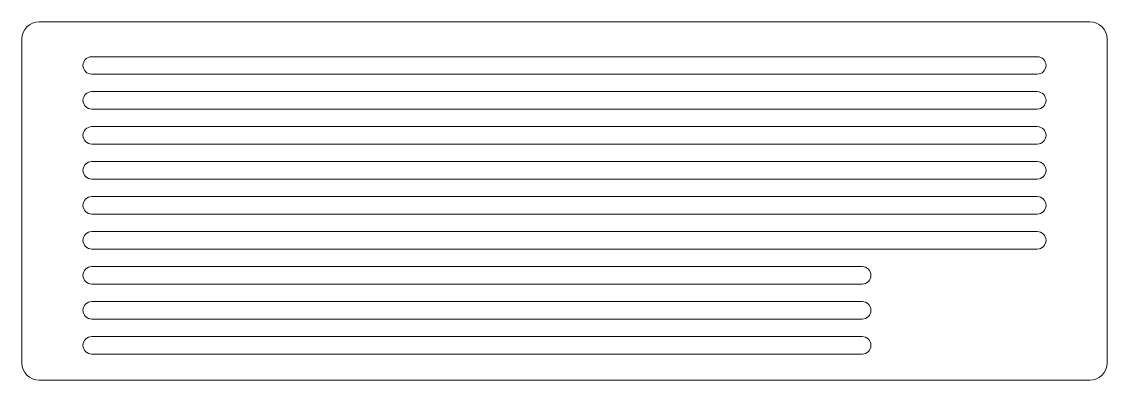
# Model space of a CAD drawing. Header units: inches. Extents: x -7.8 to 7.8, y -2.6 to 2.6.
import ezdxf

# ---------------------------------------------------------------- set-up
doc = ezdxf.new("R2010")
doc.units = ezdxf.units.IN
doc.header["$MEASUREMENT"] = 0

msp = doc.modelspace()

# ---------------------------------------------------------------- linework, layer by layer
at = {"color": 7, "linetype": 'Continuous', "lineweight": 15}
for p, q in [((7.5, 2.5625), (-7.5, 2.5625)), ((-7.75, 2.3125), (-7.75, -2.3125)), ((7.75, -2.3125), (7.75, 2.3125)), ((6.75, 2.0625), (-6.75, 2.0625)), ((-6.75, 1.8125), (6.75, 1.8125)), ((6.75, 1.5625), (-6.75, 1.5625)), ((-6.75, 1.3125), (6.75, 1.3125)), ((6.75, 1.0625), (-6.75, 1.0625)), ((-6.75, 0.8125), (6.75, 0.8125)), ((6.75, 0.5625), (-6.75, 0.5625)), ((-6.75, 0.3125), (6.75, 0.3125)), ((6.75, 0.0625), (-6.75, 0.0625)), ((-6.75, -0.1875), (6.75, -0.1875)), ((6.75, -0.4375), (-6.75, -0.4375)), ((-6.75, -0.6875), (6.75, -0.6875)), ((4.25, -0.9375), (-6.75, -0.9375)), ((-6.75, -1.1875), (4.25, -1.1875)), ((4.25, -1.4375), (-6.75, -1.4375)), ((-6.75, -1.6875), (4.25, -1.6875)), ((4.25, -1.9375), (-6.75, -1.9375)), ((-6.75, -2.1875), (4.25, -2.1875)), ((-7.5, -2.5625), (7.5, -2.5625))]:
    msp.add_line(p, q, dxfattribs=at)
for centre, radius, start, end in [((-7.5, 2.3125), 0.25, 90, 180), ((7.5, 2.3125), 0.25, 0, 90), ((-6.75, 1.9375), 0.125, 90, 270), ((6.75, 1.9375), 0.125, 270, 90), ((-6.75, 1.4375), 0.125, 90, 270), ((6.75, 1.4375), 0.125, 270, 90), ((-6.75, 0.9375), 0.125, 90, 270), ((6.75, 0.9375), 0.125, 270, 90), ((-6.75, 0.4375), 0.125, 90, 270), ((6.75, 0.4375), 0.125, 270, 90), ((-6.75, -0.0625), 0.125, 90, 270), ((6.75, -0.0625), 0.125, 270, 90), ((-6.75, -0.5625), 0.125, 90, 270), ((6.75, -0.5625), 0.125, 270, 90), ((-6.75, -1.0625), 0.125, 90, 270), ((4.25, -1.0625), 0.125, 270, 90), ((-6.75, -1.5625), 0.125, 90, 270), ((4.25, -1.5625), 0.125, 270, 90), ((-6.75, -2.0625), 0.125, 90, 270), ((4.25, -2.0625), 0.125, 270, 90), ((-7.5, -2.3125), 0.25, 180, 270), ((7.5, -2.3125), 0.25, 270, 0)]:
    msp.add_arc(centre, radius, start, end, dxfattribs=at)

doc.saveas('drawing.dxf')
